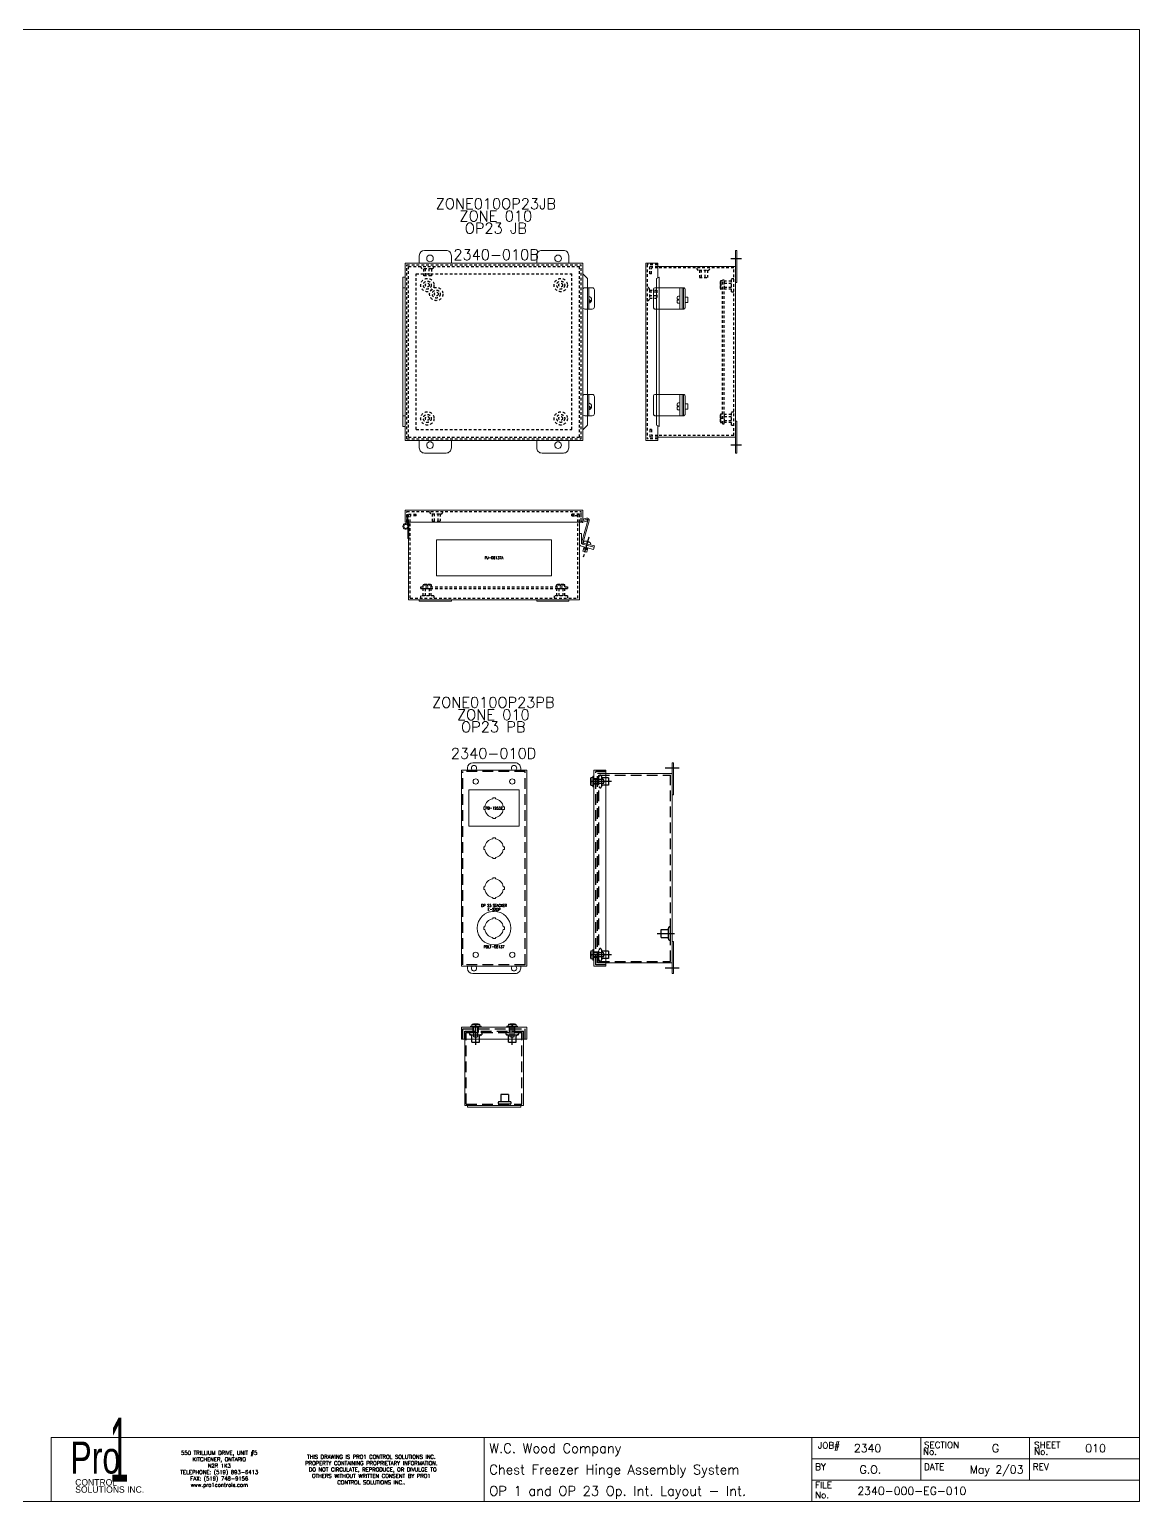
# Model space of a CAD drawing. Header units: inches. Extents: x 0 to 102, y 0 to 69.
# Drawn here: x 50 to 102, y 0 to 69 of the extents above; entities that cross this region are included whole.
import ezdxf
from ezdxf.enums import TextEntityAlignment as Align

# ---------------------------------------------------------------- set-up
doc = ezdxf.new("R2010")
doc.units = ezdxf.units.IN
doc.header["$MEASUREMENT"] = 0
for name, pattern in [('CADRA_CENTERLINE', [1, 0.75, -0.0625, 0.125, -0.0625]), ('CADRA_DASHED', [0.1875, 0.125, -0.0625]), ('CADRA_SOLID', [0]), ('CENTERLINE', [1.25, 1, -0.0625, 0.125, -0.0625]), ('DASHED', [0.75, 0.5, -0.25])]:
    doc.linetypes.add(name, pattern=pattern)
doc.layers.get('0').update_dxf_attribs({"lineweight": 5})
for name, color, linetype in [('1', 1, 'Continuous'), ('2', 2, 'CADRA_SOLID'), ('30', 4, 'CADRA_SOLID')]:
    doc.layers.add(name, color=color, linetype=linetype)
for name, color, linetype, lineweight in [('BOARDER', 5, 'Continuous', 5), ('DESC', 1, 'Continuous', 5), ('LOC', 252, 'Continuous', 5), ('MISC', 2, 'Continuous', 5), ('PDESC', 1, 'Continuous', 5), ('PSYMS', 7, 'Continuous', 5), ('PTAG', 51, 'Continuous', 5), ('SYMS', 7, 'Continuous', 5), ('TAGS', 2, 'Continuous', 5), ('Title_Block_Info', 2, 'Continuous', 5)]:
    doc.layers.add(name, color=color, linetype=linetype, lineweight=lineweight)
doc.styles.add('SIVAN', font='sivan.TTF', dxfattribs={"height": 1})
doc.styles.add('STACCO', font='STAC222N.TTF', dxfattribs={"height": 1})
doc.styles.get("Standard").update_dxf_attribs({"font": 'romans.shx'})
doc.styles.add('WD', font='romans.shx')

# ---------------------------------------------------------------- blocks, each defined once
blk = doc.blocks.new('TB_L')
at = {"color": 5, "linetype": 'Continuous'}
for p, q in [((34, 23), (0, 23)), ((34, 0), (34, 23)), ((17, 1), (17, 0)), ((32.283, 1), (32.283, 0.667)), ((0, 0), (34, 0))]:
    blk.add_line(p, q, dxfattribs=at)
at = {"color": 5}
blk.add_line((23.764, 0), (23.764, 1), dxfattribs=at)
at = {"layer": 'BOARDER', "linetype": 'Continuous'}
for p, q in [((17, 1), (34, 1)), ((28.882, 1), (28.882, 0.667)), ((28.882, 1), (28.882, 0)), ((28.882, 1), (28.882, 0)), ((28.882, 1), (28.882, 0)), ((30.583, 1), (30.583, 0.667)), ((28.882, 0.667), (34, 0.667)), ((30.583, 0.667), (30.583, 0.333)), ((32.283, 0.667), (32.283, 0.333)), ((28.882, 0.333), (34, 0.333))]:
    blk.add_line(p, q, dxfattribs=at)
at = {"color": 5, "char_height": 0.06, "attachment_point": 5, "style": 'WD'}
for s, insert, width in [('550 TRILLIUM DRIVE, UNIT #5\\PKITCHENER, ONTARIO\\PN2R 1K3\\PTELEPHONE: (519) 893-6413\\PFAX: (519) 748-9156\\Pwww.pro1controls.com', (19.625, 0.5), 1.804), ('THIS DRAWING IS PRO1 CONTROL SOLUTIONS INC. PROPERTY CONTAINING PROPRIETARY INFORMATION.  DO NOT CIRCULATE, REPRODUCE, OR DIVULGE TO OTHERS WITHOUT WRITTEN CONSENT BY PRO1 CONTROL SOLUTIONS INC..', (22, 0.5), 2.264)]:
    blk.add_mtext(s, dxfattribs=dict(at, insert=insert, width=width))
at = {"color": 2, "linetype": 'Continuous', "style": 'WD', "flags": 1}
for tag, p in [('REV1_NO', (18.734, 3.29)), ('REV1_BY', (24.303, 3.29)), ('REV1_DATE', (26.562, 3.29)), ('REV2_NO', (18.734, 3.04)), ('REV2_BY', (24.303, 3.04)), ('REV2_DATE', (26.562, 3.04)), ('REV3_NO', (18.734, 2.79)), ('REV3_BY', (24.303, 2.79)), ('REV3_DATE', (26.562, 2.79)), ('REV4_NO', (18.734, 2.54)), ('REV4_BY', (24.303, 2.54)), ('REV4_DATE', (26.562, 2.54)), ('REV5_NO', (18.734, 2.29)), ('REV5_BY', (24.303, 2.29)), ('REV5_DATE', (26.562, 2.29)), ('REV6_NO', (18.734, 2.04)), ('REV6_BY', (24.303, 2.04)), ('REV6_DATE', (26.562, 2.04)), ('REV7_NO', (18.734, 1.79)), ('REV7_BY', (24.303, 1.79)), ('REV7_DATE', (26.562, 1.79)), ('REV8_NO', (18.734, 1.54)), ('REV8_BY', (24.303, 1.54)), ('REV8_DATE', (26.562, 1.54)), ('REV9_NO', (18.734, 1.29)), ('REV9_BY', (24.303, 1.29)), ('REV9_DATE', (26.562, 1.29))]:
    blk.add_attdef(tag, text='', height=0.15, dxfattribs=at).set_placement(p, align=Align.MIDDLE_CENTER)
for tag, p in [('REV1_CHANGE', (19.292, 3.29)), ('REV2_CHANGE', (19.292, 3.04)), ('REV3_CHANGE', (19.292, 2.79)), ('REV4_CHANGE', (19.292, 2.54)), ('REV5_CHANGE', (19.292, 2.29)), ('REV6_CHANGE', (19.292, 2.04)), ('REV7_CHANGE', (19.292, 1.79)), ('REV8_CHANGE', (19.292, 1.54)), ('REV9_CHANGE', (19.292, 1.29))]:
    blk.add_attdef(tag, text='', height=0.15, dxfattribs=at).set_placement(p, align=Align.MIDDLE_LEFT)
at = {"layer": 'BOARDER', "lineweight": 0}
for s, height, style, width, p in [('1', 1, 'SIVAN', 0.4, (18.063, 0.812)), ('Pro', 0.5, 'STACCO', 0.75, (17.688, 0.688))]:
    blk.add_text(s, height=height, dxfattribs=dict(at, style=style, width=width)).set_placement(p, align=Align.MIDDLE_CENTER)
at = {"layer": 'BOARDER', "linetype": 'Continuous', "style": 'WD'}
for s, p in [('JOB#', (28.976, 0.827)), ('SECTION', (30.633, 0.835)), ('SHEET', (32.354, 0.834)), ('No.', (30.617, 0.729)), ('No.', (32.354, 0.729)), ('BY', (28.933, 0.493)), ('DATE', (30.634, 0.493)), ('REV', (32.334, 0.493)), ('FILE', (28.932, 0.21)), ('No.', (28.932, 0.052))]:
    blk.add_text(s, height=0.1, dxfattribs=at).set_placement(p)
at = {"layer": 'BOARDER', "lineweight": 0, "style": 'STACCO'}
for s, p in [('SOLUTIONS INC.', (17.375, 0.188)), ('CONTROL', (17.375, 0.3))]:
    blk.add_text(s, height=0.1, dxfattribs=at).set_placement(p, align=Align.MIDDLE_LEFT)
at = {"layer": 'Title_Block_Info', "ltscale": 0.1}
for tag, p in [('CUSTOMER', (23.842, 0.833)), ('JOB DESCRIPTION LINE', (23.842, 0.5)), ('DRAWING DESCRIPTION', (23.842, 0.167))]:
    blk.add_attdef(tag, text='', height=0.15, dxfattribs=at).set_placement(p, align=Align.MIDDLE_LEFT)
at = {"layer": 'Title_Block_Info', "ltscale": 0.1, "style": 'WD'}
for tag, p in [('JOB #', (29.752, 0.833)), ('SEC. NO.', (31.75, 0.833)), ('SHT. NO.', (33.313, 0.833)), ('NAME', (29.795, 0.5)), ('REV', (33.194, 0.5))]:
    blk.add_attdef(tag, text='', height=0.125, dxfattribs=at).set_placement(p, align=Align.MIDDLE_CENTER)
blk.add_attdef('DATE', text='', height=0.125, dxfattribs=at).set_placement((32.188, 0.5), align=Align.MIDDLE_RIGHT)
blk.add_attdef('FILE NUMBER', text='', height=0.125, dxfattribs=at).set_placement((29.591, 0.167), align=Align.MIDDLE_LEFT)
blk = doc.blocks.new('HMISC_CAT1_1414PHH4')
for p, q in [((-4.156, 8.312), (4.156, 8.312)), ((-4.156, 0), (-4.156, 8.312)), ((-3.5, 8.656), (-3.5, 8.312)), ((-3.25, 8.906), (-2.25, 8.906)), ((-2, 8.312), (-2, 8.656)), ((2, 8.312), (2, 8.656)), ((3.25, 8.906), (2.25, 8.906)), ((3.5, 8.656), (3.5, 8.312)), ((4.156, 0), (4.156, 8.312)), ((7.669, 8.312), (7.107, 8.312)), ((7.669, 8.312), (7.107, 8.312)), ((7.107, 0), (7.107, 8.312)), ((7.669, 7.621), (7.669, 8.312)), ((11.309, 7.406), (11.309, 8.906)), ((11.309, 8.906), (11.383, 8.906)), ((11.383, 8.906), (11.383, 7.406)), ((-4.267, 7.656), (-4.156, 7.656)), ((-4.267, 0.656), (-4.267, 7.656)), ((4.374, 7.593), (4.156, 7.811)), ((4.374, 0.719), (4.374, 7.593)), ((7.732, 7.656), (7.62, 7.593)), ((7.62, 0.719), (7.62, 7.593)), ((11.309, 8.156), (7.669, 8.156)), ((7.732, 7.656), (7.732, 0.656)), ((11.309, 0.156), (11.309, 8.156)), ((-4.267, 7.156), (-4.156, 7.156)), ((4.156, 6.256), (4.156, 7.056)), ((4.256, 7.156), (4.608, 7.156)), ((4.443, 6.156), (4.443, 7.156)), ((4.707, 6.256), (4.708, 7.056)), ((7.479, 7.094), (7.479, 6.217)), ((8.889, 7.156), (7.54, 7.156)), ((8.701, 6.156), (8.701, 7.156)), ((8.817, 6.156), (8.817, 7.156)), ((8.877, 6.156), (8.877, 7.156)), ((8.951, 6.217), (8.951, 7.094)), ((11.309, 7.406), (11.383, 7.406)), ((4.561, 6.53), (4.444, 6.6)), ((4.536, 6.487), (4.444, 6.542)), ((8.578, 6.618), (8.578, 6.698)), ((8.643, 6.618), (8.578, 6.618)), ((8.643, 6.568), (8.578, 6.568)), ((8.578, 6.487), (8.578, 6.568)), ((8.701, 6.76), (8.639, 6.76)), ((8.701, 6.426), (8.639, 6.426)), ((8.643, 6.568), (8.643, 6.618)), ((9.076, 6.718), (8.951, 6.718)), ((9.076, 6.468), (8.951, 6.468)), ((9.076, 6.468), (9.076, 6.718)), ((4.374, 6.156), (4.256, 6.156)), ((4.607, 6.156), (4.374, 6.156)), ((8.889, 6.156), (7.54, 6.156)), ((4.256, 2.156), (4.608, 2.156)), ((4.443, 1.156), (4.443, 2.156)), ((7.479, 2.094), (7.479, 1.217)), ((8.889, 2.156), (7.54, 2.156)), ((8.701, 1.156), (8.701, 2.156)), ((8.817, 1.156), (8.817, 2.156)), ((8.877, 1.156), (8.877, 2.156)), ((8.951, 1.217), (8.951, 2.094)), ((4.156, 1.256), (4.156, 2.056)), ((4.561, 1.53), (4.444, 1.6)), ((4.536, 1.487), (4.444, 1.542)), ((4.707, 1.256), (4.708, 2.056)), ((8.578, 1.618), (8.578, 1.698)), ((8.643, 1.618), (8.578, 1.618)), ((8.643, 1.568), (8.578, 1.568)), ((8.578, 1.487), (8.578, 1.568)), ((8.701, 1.76), (8.639, 1.76)), ((8.701, 1.426), (8.639, 1.426)), ((8.643, 1.568), (8.643, 1.618)), ((9.076, 1.718), (8.951, 1.718)), ((9.076, 1.468), (8.951, 1.468)), ((9.076, 1.468), (9.076, 1.718)), ((-4.267, 1.156), (-4.156, 1.156)), ((4.156, 0.501), (4.374, 0.719)), ((4.374, 1.156), (4.256, 1.156)), ((4.607, 1.156), (4.374, 1.156)), ((8.889, 1.156), (7.54, 1.156)), ((7.732, 0.656), (7.62, 0.719)), ((7.669, 0), (7.669, 0.692)), ((11.309, 0.906), (11.309, -0.594)), ((11.309, 0.906), (11.383, 0.906)), ((11.383, -0.594), (11.383, 0.906)), ((-4.267, 0.656), (-4.156, 0.656)), ((-4.156, 0), (4.156, 0)), ((2, 0), (2, -0.344)), ((3.5, -0.344), (3.5, 0)), ((7.669, 0), (7.107, 0)), ((7.669, 0.156), (11.309, 0.156)), ((-3.5, -0.344), (-3.5, 0)), ((-3.25, -0.594), (-2.25, -0.594)), ((-2, 0), (-2, -0.344)), ((3.25, -0.594), (2.25, -0.594)), ((11.309, -0.594), (11.383, -0.594)), ((-4.156, -3.825), (-4.156, -3.263)), ((-4.156, -3.263), (4.156, -3.263)), ((4.156, -3.825), (4.156, -3.263)), ((4.156, -3.711), (4.156, -3.263)), ((-4.156, -3.825), (4.156, -3.825)), ((-4.082, -3.845), (-4.082, -3.465)), ((-4.082, -3.465), (-4.042, -3.465)), ((-4.082, -3.845), (-4.037, -3.885)), ((-4.042, -3.825), (-4.042, -3.465)), ((-4.042, -3.825), (-3.997, -3.865)), ((-4.037, -3.929), (-4.037, -3.885)), ((-4.037, -4.59), (-4.037, -4.126)), ((-4, -7.465), (-4, -3.825)), ((-3.997, -4.051), (-3.997, -3.865)), ((-3.997, -4.59), (-3.997, -4.051)), ((4, -3.825), (4.145, -3.825)), ((4, -7.465), (4, -3.825)), ((4.114, -4.747), (4.401, -3.75)), ((4.156, -3.824), (4.358, -3.785)), ((4.172, -4.763), (4.459, -3.765)), ((4.193, -3.741), (4.344, -3.712)), ((4.336, -3.643), (4.201, -3.679)), ((4.217, -3.737), (4.352, -3.701)), ((4.344, -3.712), (4.358, -3.785)), ((-4.037, -4.59), (-3.997, -4.59)), ((4, -4.366), (4.093, -4.366)), ((4, -4.366), (4, -4.833)), ((4.093, -4.366), (4.093, -4.795)), ((4.206, -4.749), (4.19, -4.809)), ((4.2, -4.812), (4.707, -4.948)), ((4.359, -4.727), (4.342, -4.79)), ((4.39, -4.803), (4.342, -4.79)), ((4.407, -4.74), (4.39, -4.803)), ((4.093, -4.954), (4.665, -5.107)), ((4.141, -4.858), (4.692, -5.005)), ((4.217, -4.987), (4.162, -5.19)), ((4.162, -5.19), (4.346, -5.239)), ((4.4, -5.036), (4.346, -5.239)), ((4.528, -4.836), (4.512, -4.895)), ((4.692, -5.005), (4.665, -5.107)), ((4.707, -4.948), (4.692, -5.005)), ((-4, -7.465), (4, -7.465)), ((-3.5, -7.539), (-3.5, -7.465)), ((-2, -7.539), (-3.5, -7.539)), ((-2, -7.539), (-2, -7.465)), ((2, -7.539), (2, -7.465)), ((2, -7.539), (3.5, -7.539)), ((3.5, -7.539), (3.5, -7.465))]:
    blk.add_line(p, q)
for points in [[(4.359, -4.727), (4.34, -4.724), (4.321, -4.721), (4.303, -4.72), (4.286, -4.719), (4.27, -4.72), (4.255, -4.721), (4.242, -4.724), (4.231, -4.727), (4.221, -4.732), (4.214, -4.737), (4.209, -4.743), (4.206, -4.749)], [(4.528, -4.836), (4.529, -4.829), (4.528, -4.821), (4.524, -4.813), (4.518, -4.804), (4.51, -4.795), (4.5, -4.787), (4.488, -4.778), (4.474, -4.77), (4.459, -4.762), (4.443, -4.754), (4.425, -4.747), (4.407, -4.74)]]:
    blk.add_lwpolyline(points)
blk.add_circle((-4.131, -4.028), 0.094)
for centre, radius, start, end in [((-3.25, 8.656), 0.25, 90, 180), ((-3, 8.531), 0.156, 127.35651, 52.64347), ((-3, 8.531), 0.156, 52.64348, 127.35651), ((-2.25, 8.656), 0.25, 359.99998, 89.99999), ((2.25, 8.656), 0.25, 90, 180.00002), ((3, 8.531), 0.156, 127.35653, 52.6435), ((3, 8.531), 0.156, 52.64349, 127.35653), ((3.25, 8.656), 0.25, 359.99998, 90.00002), ((4.256, 7.056), 0.1, 90, 180), ((4.608, 7.056), 0.1, 359.97318, 89.99999), ((7.54, 7.094), 0.0615, 90, 179.99999), ((8.889, 7.094), 0.0615, 359.99998, 89.99999), ((4.256, 6.256), 0.1, 180, 270), ((4.406, 6.593), 0.167, 283.31892, 77.11036), ((4.607, 6.256), 0.1, 270, 359.97318), ((7.54, 6.217), 0.0615, 179.99999, 270), ((8.639, 6.698), 0.0615, 90, 179.99999), ((8.639, 6.487), 0.0615, 179.99999, 270), ((8.889, 6.217), 0.0615, 270, 0.00001), ((4.256, 2.056), 0.1, 90, 180), ((4.608, 2.056), 0.1, 359.97318, 89.99999), ((7.54, 2.094), 0.0615, 90, 179.99999), ((8.889, 2.094), 0.0615, 359.99998, 89.99999), ((4.406, 1.593), 0.167, 283.31892, 77.11036), ((8.639, 1.698), 0.0615, 90, 179.99999), ((8.639, 1.487), 0.0615, 179.99999, 270), ((4.256, 1.256), 0.1, 180, 270), ((4.607, 1.256), 0.1, 270, 359.97318), ((7.54, 1.217), 0.0615, 179.99999, 270), ((8.889, 1.217), 0.0615, 270, 0.00001), ((-3.25, -0.344), 0.25, 179.99999, 270), ((-3, -0.219), 0.156, 307.35652, 232.64349), ((-3, -0.219), 0.156, 232.64348, 307.35652), ((-2.25, -0.344), 0.25, 270, 0.00001), ((2.25, -0.344), 0.25, 179.99999, 270), ((3, -0.219), 0.156, 307.35652, 232.64349), ((3, -0.219), 0.156, 232.64348, 307.35652), ((3.25, -0.344), 0.25, 270, 0.00001), ((-4.131, -4.028), 0.136, 9.83823, 313.72329), ((4.187, -3.711), 0.0312, 179.99973, 280.99975), ((4.209, -3.708), 0.03, 105.00092, 270), ((4.362, -3.74), 0.1, 345.00042, 105.0001), ((4.362, -3.74), 0.04, 345.00042, 105.0001), ((4.158, -4.795), 0.065, 180, 255), ((4.211, -4.773), 0.1, 165.00042, 255), ((4.211, -4.773), 0.04, 165.00042, 255), ((4.125, -4.833), 0.125, 180, 255)]:
    blk.add_arc(centre, radius, start, end)
at = {"layer": '1', "linetype": 'CADRA_DASHED'}
for p, q in [((-4.081, 8.237), (4.081, 8.237)), ((-4.081, 0.075), (-4.081, 8.237)), ((-4, 8.156), (4, 8.156)), ((-4, 0.156), (-4, 8.156)), ((-3.65, 7.806), (3.65, 7.806)), ((-3.65, 0.506), (-3.65, 7.806)), ((-2.921, 8.047), (-3.328, 8.047)), ((-3.312, 8.047), (-3.312, 7.713)), ((-2.937, 7.713), (-3.312, 7.713)), ((-3.207, 7.713), (-3.207, 8.156)), ((-3.042, 7.713), (-3.042, 8.156)), ((-2.937, 8.047), (-2.937, 7.713)), ((3.65, 0.506), (3.65, 7.806)), ((4, 0.156), (4, 8.156)), ((4.081, 0.075), (4.081, 8.237)), ((7.669, 8.238), (7.181, 8.238)), ((7.669, 8.238), (7.181, 8.238)), ((7.181, 8.238), (7.181, 0.074)), ((7.232, 8.238), (7.237, 8.238)), ((7.232, 8.238), (7.237, 8.238)), ((7.309, 7.806), (7.309, 8.156)), ((7.669, 8.156), (7.309, 8.156)), ((7.309, 7.806), (7.309, 8.156)), ((7.669, 8.156), (7.309, 8.156)), ((7.383, 7.806), (7.309, 7.806)), ((7.383, 7.806), (7.309, 7.806)), ((7.383, 7.806), (7.383, 8.082)), ((7.669, 8.082), (7.383, 8.082)), ((7.383, 7.806), (7.383, 8.082)), ((7.669, 8.082), (7.383, 8.082)), ((11.235, 8.082), (7.669, 8.082)), ((9.606, 7.973), (10.013, 7.973)), ((9.622, 7.973), (9.622, 7.639)), ((9.622, 7.639), (9.997, 7.639)), ((9.727, 7.639), (9.727, 8.082)), ((9.892, 7.639), (9.892, 8.082)), ((9.997, 7.973), (9.997, 7.639)), ((11.126, 6.97), (11.126, 7.595)), ((11.126, 6.969), (11.126, 7.594)), ((11.126, 7.594), (11.235, 7.594)), ((11.235, 0.23), (11.235, 8.082)), ((7.625, 6.944), (7.182, 6.944)), ((7.291, 7.065), (7.291, 6.658)), ((7.291, 7.049), (7.625, 7.049)), ((7.625, 7.049), (7.625, 6.674)), ((11.126, 7.47), (10.78, 7.47)), ((10.78, 7.47), (10.78, 7.095)), ((10.78, 7.377), (11.126, 7.377)), ((10.78, 7.188), (11.126, 7.188)), ((11.126, 7.095), (10.78, 7.095)), ((11.126, 6.969), (11.235, 6.969)), ((7.625, 6.779), (7.182, 6.779)), ((7.291, 6.674), (7.625, 6.674)), ((11.126, 1.22), (10.78, 1.22)), ((10.78, 1.22), (10.78, 0.845)), ((10.78, 1.127), (11.126, 1.127)), ((10.78, 0.938), (11.126, 0.938)), ((11.126, 0.845), (10.78, 0.845)), ((11.126, 0.72), (11.126, 1.345)), ((11.126, 0.719), (11.126, 1.344)), ((11.126, 1.344), (11.235, 1.344)), ((11.126, 0.719), (11.235, 0.719)), ((-4.081, 0.075), (4.081, 0.075)), ((-4, 0.156), (4, 0.156)), ((-3.65, 0.506), (3.65, 0.506)), ((7.669, 0.074), (7.181, 0.074)), ((7.232, 0.074), (7.237, 0.074)), ((7.309, 0.506), (7.309, 0.156)), ((7.383, 0.506), (7.309, 0.506)), ((7.669, 0.156), (7.309, 0.156)), ((7.383, 0.506), (7.383, 0.23)), ((7.669, 0.23), (7.383, 0.23)), ((11.235, 0.23), (7.669, 0.23)), ((-4.082, -3.825), (-4.082, -3.337)), ((-4.082, -3.337), (4.082, -3.337)), ((-4.082, -3.388), (-4.082, -3.393)), ((-2.91, -3.447), (-2.503, -3.447)), ((-2.894, -3.447), (-2.894, -3.781)), ((-2.789, -3.781), (-2.789, -3.338)), ((-2.624, -3.781), (-2.624, -3.338)), ((-2.519, -3.447), (-2.519, -3.781)), ((4.082, -3.825), (4.082, -3.337)), ((4.082, -3.763), (4.082, -3.337)), ((4.082, -3.388), (4.082, -3.393)), ((-3.65, -3.465), (-4, -3.465)), ((-4, -3.825), (-4, -3.465)), ((-3.65, -3.539), (-3.926, -3.539)), ((-3.926, -3.825), (-3.926, -3.539)), ((-3.926, -7.391), (-3.926, -3.825)), ((-3.65, -3.539), (-3.65, -3.465)), ((-2.894, -3.781), (-2.519, -3.781)), ((3.65, -3.539), (3.65, -3.464)), ((4, -3.464), (3.65, -3.464)), ((3.65, -3.465), (4, -3.465)), ((3.65, -3.539), (3.65, -3.465)), ((3.65, -3.539), (3.926, -3.539)), ((3.926, -3.539), (3.65, -3.539)), ((3.926, -3.825), (3.926, -3.539)), ((3.926, -3.825), (3.926, -3.539)), ((3.926, -7.391), (3.926, -3.825)), ((4, -3.825), (4, -3.464)), ((4, -3.825), (4, -3.465)), ((4.247, -4.995), (4.192, -5.198)), ((4.37, -5.028), (4.316, -5.231)), ((-3.926, -7.391), (3.926, -7.391)), ((-2.814, -7.282), (-3.439, -7.282)), ((-2.813, -7.282), (-3.438, -7.282)), ((-3.438, -7.282), (-3.438, -7.391)), ((-3.314, -7.282), (-3.314, -6.936)), ((-3.314, -6.936), (-2.939, -6.936)), ((-3.221, -6.936), (-3.221, -7.282)), ((-3.032, -6.936), (-3.032, -7.282)), ((-2.939, -7.282), (-2.939, -6.936)), ((-2.813, -7.282), (-2.813, -7.391)), ((3.437, -7.282), (2.812, -7.282)), ((3.438, -7.282), (2.813, -7.282)), ((2.813, -7.282), (2.813, -7.391)), ((2.937, -7.282), (2.937, -6.936)), ((2.937, -6.936), (3.312, -6.936)), ((3.03, -6.936), (3.03, -7.282)), ((3.219, -6.936), (3.219, -7.282)), ((3.312, -7.282), (3.312, -6.936)), ((3.438, -7.282), (3.438, -7.391))]:
    blk.add_line(p, q, dxfattribs=at)
for centre, radius in [((-3.126, 7.281), 0.312), ((3.126, 7.281), 0.312), ((-3.126, 7.281), 0.188), ((-3.126, 7.281), 0.09), ((-2.706, 6.862), 0.312), ((-2.706, 6.862), 0.188), ((-2.706, 6.862), 0.09), ((3.126, 7.281), 0.188), ((3.126, 7.281), 0.09), ((-3.126, 1.031), 0.312), ((-3.126, 1.031), 0.188), ((-3.126, 1.031), 0.09), ((3.126, 1.032), 0.312), ((3.126, 1.032), 0.188), ((3.126, 1.032), 0.09)]:
    blk.add_circle(centre, radius, dxfattribs=at)
for centre, radius, start, end in [((-3.328, 8.156), 0.109, 179.99998, 270), ((-2.921, 8.156), 0.109, 270, 359.99998), ((9.606, 8.082), 0.109, 180, 270), ((10.013, 8.082), 0.109, 270, 0.00001), ((7.182, 7.065), 0.109, 0, 90), ((7.182, 6.658), 0.109, 270, 0.00001), ((-2.91, -3.338), 0.109, 180, 270), ((-2.503, -3.338), 0.109, 270, 0.00001), ((4.145, -3.763), 0.0625, 179.99973, 280.99969)]:
    blk.add_arc(centre, radius, start, end, dxfattribs=at)
at = {"layer": '2', "linetype": 'CADRA_CENTERLINE'}
for p, q in [((11.096, 8.522), (11.596, 8.522)), ((11.096, -0.211), (11.596, -0.211)), ((4.438, -4.529), (4.179, -5.494))]:
    blk.add_line(p, q, dxfattribs=at)
at = {"layer": '30', "linetype": 'CADRA_DASHED'}
for p, q in [((10.65, 7.307), (10.591, 7.307)), ((10.65, 7.257), (10.591, 7.257)), ((10.628, 7.307), (10.628, 7.482)), ((10.706, 7.482), (10.628, 7.482)), ((10.628, 7.083), (10.628, 7.257)), ((10.706, 7.083), (10.628, 7.083)), ((10.65, 7.257), (10.65, 7.307)), ((10.706, 7.531), (10.78, 7.531)), ((10.706, 0.781), (10.706, 7.531)), ((10.78, 0.781), (10.78, 7.531)), ((10.65, 1.057), (10.591, 1.057)), ((10.65, 1.007), (10.591, 1.007)), ((10.628, 1.057), (10.628, 1.232)), ((10.706, 1.232), (10.628, 1.232)), ((10.628, 0.833), (10.628, 1.007)), ((10.706, 0.833), (10.628, 0.833)), ((10.65, 1.007), (10.65, 1.057)), ((10.706, 0.781), (10.78, 0.781)), ((-3.437, -6.862), (3.438, -6.862)), ((-3.437, -6.936), (-3.437, -6.862)), ((-3.151, -6.784), (-3.326, -6.784)), ((-3.326, -6.862), (-3.326, -6.784)), ((-3.151, -6.806), (-3.151, -6.747)), ((-3.101, -6.806), (-3.151, -6.806)), ((-3.101, -6.806), (-3.101, -6.747)), ((-2.927, -6.784), (-3.101, -6.784)), ((-2.927, -6.862), (-2.927, -6.784)), ((3.1, -6.784), (2.925, -6.784)), ((2.925, -6.862), (2.925, -6.784)), ((3.1, -6.806), (3.1, -6.747)), ((3.15, -6.806), (3.1, -6.806)), ((3.15, -6.806), (3.15, -6.747)), ((3.324, -6.784), (3.15, -6.784)), ((3.324, -6.862), (3.324, -6.784)), ((3.438, -6.862), (3.438, -6.936)), ((-3.437, -6.936), (3.438, -6.936))]:
    blk.add_line(p, q, dxfattribs=at)
for points in [[(10.628, 7.482), (10.625, 7.481), (10.623, 7.48), (10.62, 7.478), (10.617, 7.474), (10.615, 7.47), (10.612, 7.465), (10.61, 7.459), (10.608, 7.452), (10.606, 7.444), (10.604, 7.436), (10.602, 7.427), (10.6, 7.417), (10.598, 7.407), (10.597, 7.396), (10.595, 7.384), (10.594, 7.372), (10.593, 7.36), (10.592, 7.347), (10.591, 7.334), (10.591, 7.321), (10.591, 7.307)], [(10.591, 7.257), (10.591, 7.244), (10.591, 7.231), (10.592, 7.218), (10.593, 7.205), (10.594, 7.193), (10.595, 7.181), (10.597, 7.169), (10.598, 7.158), (10.6, 7.148), (10.602, 7.138), (10.604, 7.129), (10.606, 7.12), (10.608, 7.113), (10.61, 7.106), (10.612, 7.1), (10.615, 7.095), (10.617, 7.09), (10.62, 7.087), (10.623, 7.085), (10.625, 7.083), (10.628, 7.083)], [(10.628, 1.232), (10.625, 1.231), (10.623, 1.23), (10.62, 1.228), (10.617, 1.224), (10.615, 1.22), (10.612, 1.215), (10.61, 1.209), (10.608, 1.202), (10.606, 1.194), (10.604, 1.186), (10.602, 1.177), (10.6, 1.167), (10.598, 1.157), (10.597, 1.146), (10.595, 1.134), (10.594, 1.122), (10.593, 1.11), (10.592, 1.097), (10.591, 1.084), (10.591, 1.071), (10.591, 1.057)], [(10.591, 1.007), (10.591, 0.994), (10.591, 0.981), (10.592, 0.968), (10.593, 0.955), (10.594, 0.943), (10.595, 0.931), (10.597, 0.919), (10.598, 0.908), (10.6, 0.898), (10.602, 0.888), (10.604, 0.879), (10.606, 0.87), (10.608, 0.863), (10.61, 0.856), (10.612, 0.85), (10.615, 0.845), (10.617, 0.84), (10.62, 0.837), (10.623, 0.835), (10.625, 0.833), (10.628, 0.833)], [(-3.151, -6.747), (-3.165, -6.747), (-3.178, -6.747), (-3.191, -6.748), (-3.204, -6.749), (-3.216, -6.75), (-3.228, -6.751), (-3.24, -6.753), (-3.251, -6.754), (-3.261, -6.756), (-3.271, -6.758), (-3.28, -6.76), (-3.289, -6.762), (-3.296, -6.764), (-3.303, -6.766), (-3.309, -6.769), (-3.314, -6.771), (-3.318, -6.774), (-3.322, -6.776), (-3.324, -6.779), (-3.326, -6.781), (-3.326, -6.784)], [(-2.927, -6.784), (-2.927, -6.781), (-2.929, -6.779), (-2.931, -6.776), (-2.935, -6.774), (-2.939, -6.771), (-2.944, -6.769), (-2.95, -6.766), (-2.957, -6.764), (-2.964, -6.762), (-2.973, -6.76), (-2.982, -6.758), (-2.992, -6.756), (-3.002, -6.754), (-3.013, -6.753), (-3.025, -6.751), (-3.037, -6.75), (-3.049, -6.749), (-3.062, -6.748), (-3.075, -6.747), (-3.088, -6.747), (-3.101, -6.747)], [(3.1, -6.747), (3.086, -6.747), (3.073, -6.747), (3.06, -6.748), (3.047, -6.749), (3.035, -6.75), (3.023, -6.751), (3.011, -6.753), (3, -6.754), (2.99, -6.756), (2.98, -6.758), (2.971, -6.76), (2.962, -6.762), (2.955, -6.764), (2.948, -6.766), (2.942, -6.769), (2.937, -6.771), (2.933, -6.774), (2.929, -6.776), (2.927, -6.779), (2.925, -6.781), (2.925, -6.784)], [(3.324, -6.784), (3.324, -6.781), (3.322, -6.779), (3.32, -6.776), (3.316, -6.774), (3.312, -6.771), (3.307, -6.769), (3.301, -6.766), (3.294, -6.764), (3.287, -6.762), (3.278, -6.76), (3.269, -6.758), (3.259, -6.756), (3.249, -6.754), (3.238, -6.753), (3.226, -6.751), (3.214, -6.75), (3.202, -6.749), (3.189, -6.748), (3.176, -6.747), (3.163, -6.747), (3.15, -6.747)]]:
    blk.add_lwpolyline(points, dxfattribs=at)
at = {"style": 'WD'}
for tag, p in [('INST', (0.087, 11.471)), ('LOC', (0.087, 10.843)), ('DESC1', (0.087, 10.263)), ('DESC2', (0.087, 9.694)), ('DESC3', (0.087, 9.119)), ('TAG1', (0.099, 8.455))]:
    blk.add_attdef(tag, text='', height=0.5, dxfattribs=at).set_placement(p, align=Align.CENTER)
at = {"style": 'WD', "flags": 1}
for tag, p in [('FAMILY', (0.199, 7.305)), ('MFG', (0.237, 7.042)), ('ASSYCODE', (-0.026, 6.83)), ('CAT', (0.112, 6.842))]:
    blk.add_attdef(tag, p, '', height=0.01, dxfattribs=at)
blk = doc.blocks.new('HMISC_CAT1_MPB4')
for p, q in [((-1, 9.875), (1, 9.875)), ((8.346, 9.875), (8.41, 9.875)), ((8.346, 8.375), (8.346, 9.875)), ((8.41, 9.875), (8.41, 8.375)), ((1.531, 9.531), (-1.529, 9.531)), ((-1.529, 0.344), (-1.529, 9.531)), ((-1.25, 9.531), (-1.25, 9.647)), ((1.251, 9.625), (1.251, 9.531)), ((1.531, 0.344), (1.531, 9.531)), ((4.575, 9.025), (4.515, 9.025)), ((4.575, 8.975), (4.515, 8.975)), ((4.627, 9.189), (4.549, 9.182)), ((4.549, 9.182), (4.549, 9.025)), ((4.549, 8.975), (4.549, 8.818)), ((4.575, 9.025), (4.575, 8.975)), ((4.627, 9.25), (4.627, 8.75)), ((4.676, 9.25), (4.627, 9.25)), ((4.676, 0.344), (4.676, 9.531)), ((5.238, 9.531), (4.676, 9.531)), ((5.238, 0.344), (5.238, 9.531)), ((5.238, 9.375), (8.346, 9.375)), ((8.346, 9.375), (8.346, 0.5)), ((4.627, 8.811), (4.549, 8.818)), ((4.676, 8.75), (4.627, 8.75)), ((8.346, 8.375), (8.41, 8.375)), ((-0.483, 7.814), (-0.433, 7.814)), ((-0.483, 7.689), (-0.483, 7.814)), ((-0.483, 7.689), (-0.433, 7.689)), ((-0.062, 8.184), (-0.062, 8.236)), ((-0.062, 8.236), (0.063, 8.236)), ((0.063, 8.185), (0.063, 8.236)), ((0.434, 7.814), (0.484, 7.814)), ((0.434, 7.689), (0.484, 7.689)), ((0.484, 7.807), (0.484, 7.689)), ((-0.062, 7.268), (-0.062, 7.318)), ((-0.062, 7.268), (0.063, 7.268)), ((0.063, 7.268), (0.063, 7.318)), ((-0.062, 6.309), (-0.062, 6.361)), ((-0.062, 6.361), (0.063, 6.361)), ((0.063, 6.31), (0.063, 6.361)), ((-0.483, 5.939), (-0.433, 5.939)), ((-0.483, 5.814), (-0.483, 5.939)), ((-0.483, 5.814), (-0.433, 5.814)), ((0.434, 5.939), (0.484, 5.939)), ((0.434, 5.814), (0.484, 5.814)), ((0.484, 5.932), (0.484, 5.814)), ((-0.062, 5.393), (-0.062, 5.443)), ((-0.062, 5.393), (0.063, 5.393)), ((0.063, 5.393), (0.063, 5.443)), ((-0.062, 4.486), (0.063, 4.486)), ((-0.062, 4.434), (-0.062, 4.486)), ((0.063, 4.435), (0.063, 4.486)), ((-0.483, 3.939), (-0.483, 4.064)), ((-0.483, 4.064), (-0.433, 4.064)), ((-0.483, 3.939), (-0.433, 3.939)), ((-0.062, 3.518), (-0.062, 3.568)), ((-0.062, 3.518), (0.063, 3.518)), ((0.063, 3.518), (0.063, 3.568)), ((0.434, 4.064), (0.484, 4.064)), ((0.434, 3.939), (0.484, 3.939)), ((0.484, 4.057), (0.484, 3.939)), ((-0.483, 2.064), (-0.483, 2.189)), ((-0.483, 2.189), (-0.433, 2.189)), ((-0.062, 2.611), (0.063, 2.611)), ((-0.062, 2.559), (-0.062, 2.611)), ((0.063, 2.56), (0.063, 2.611)), ((0.434, 2.189), (0.484, 2.189)), ((0.484, 2.182), (0.484, 2.064)), ((-0.483, 2.064), (-0.433, 2.064)), ((-0.062, 1.643), (-0.062, 1.693)), ((-0.062, 1.643), (0.063, 1.643)), ((0.063, 1.643), (0.063, 1.693)), ((0.434, 2.064), (0.484, 2.064)), ((8.346, 1.5), (8.41, 1.5)), ((8.346, 1.5), (8.346, 0)), ((8.41, 0), (8.41, 1.5)), ((4.575, 0.9), (4.515, 0.9)), ((4.575, 0.85), (4.515, 0.85)), ((4.627, 1.064), (4.549, 1.057)), ((4.549, 1.057), (4.549, 0.9)), ((4.549, 0.85), (4.549, 0.693)), ((4.627, 0.686), (4.549, 0.693)), ((4.575, 0.9), (4.575, 0.85)), ((4.627, 1.125), (4.627, 0.625)), ((4.676, 1.125), (4.627, 1.125)), ((1.531, 0.344), (-1.529, 0.344)), ((-1.25, 0.344), (-1.25, 0.228)), ((-1, 0), (1, 0)), ((1.251, 0.25), (1.251, 0.344)), ((4.676, 0.625), (4.627, 0.625)), ((5.238, 0.344), (4.676, 0.344)), ((5.238, 0.5), (8.346, 0.5)), ((8.346, 0), (8.41, 0)), ((-1.529, -3.084), (-1.529, -2.522)), ((-1.529, -2.522), (1.531, -2.522)), ((-1.105, -2.473), (-0.605, -2.473)), ((-1.105, -2.522), (-1.105, -2.473)), ((-1.044, -2.473), (-1.037, -2.395)), ((-1.037, -2.395), (-0.88, -2.395)), ((-0.88, -2.421), (-0.88, -2.361)), ((-0.88, -2.421), (-0.83, -2.421)), ((-0.83, -2.421), (-0.83, -2.361)), ((-0.83, -2.395), (-0.672, -2.395)), ((-0.666, -2.473), (-0.672, -2.395)), ((-0.605, -2.522), (-0.605, -2.473)), ((0.606, -2.473), (1.106, -2.473)), ((0.606, -2.522), (0.606, -2.473)), ((0.667, -2.473), (0.673, -2.395)), ((0.674, -2.395), (0.831, -2.395)), ((0.831, -2.421), (0.831, -2.361)), ((0.831, -2.421), (0.881, -2.421)), ((0.881, -2.421), (0.881, -2.361)), ((0.881, -2.395), (1.038, -2.395)), ((1.045, -2.473), (1.038, -2.395)), ((1.106, -2.522), (1.106, -2.473)), ((1.531, -3.084), (1.531, -2.522)), ((-1.529, -3.084), (1.531, -3.084)), ((-1.374, -6.191), (-1.374, -3.084)), ((1.375, -6.191), (1.375, -3.084)), ((-1.374, -6.191), (1.375, -6.191)), ((-1.25, -6.191), (-1.25, -6.265)), ((1.251, -6.191), (1.251, -6.265)), ((1.251, -6.265), (-1.25, -6.265))]:
    blk.add_line(p, q)
for points in [[(4.549, 9.182), (4.546, 9.182), (4.544, 9.18), (4.542, 9.178), (4.539, 9.175), (4.537, 9.172), (4.535, 9.167), (4.533, 9.162), (4.531, 9.156), (4.529, 9.149), (4.527, 9.141), (4.525, 9.133), (4.524, 9.124), (4.522, 9.115), (4.521, 9.105), (4.52, 9.095), (4.518, 9.084), (4.517, 9.073), (4.517, 9.061), (4.516, 9.049), (4.515, 9.037), (4.515, 9.025)], [(4.515, 8.975), (4.515, 8.963), (4.516, 8.951), (4.517, 8.939), (4.517, 8.927), (4.518, 8.916), (4.52, 8.905), (4.521, 8.895), (4.522, 8.885), (4.524, 8.876), (4.525, 8.867), (4.527, 8.859), (4.529, 8.851), (4.531, 8.844), (4.533, 8.838), (4.535, 8.833), (4.537, 8.828), (4.539, 8.825), (4.542, 8.822), (4.544, 8.82), (4.546, 8.818), (4.549, 8.818)], [(4.549, 1.057), (4.546, 1.057), (4.544, 1.055), (4.542, 1.053), (4.539, 1.05), (4.537, 1.047), (4.535, 1.042), (4.533, 1.037), (4.531, 1.031), (4.529, 1.024), (4.527, 1.016), (4.525, 1.008), (4.524, 0.999), (4.522, 0.99), (4.521, 0.98), (4.52, 0.97), (4.518, 0.959), (4.517, 0.948), (4.517, 0.936), (4.516, 0.924), (4.515, 0.912), (4.515, 0.9)], [(4.515, 0.85), (4.515, 0.838), (4.516, 0.826), (4.517, 0.814), (4.517, 0.802), (4.518, 0.791), (4.52, 0.78), (4.521, 0.77), (4.522, 0.76), (4.524, 0.751), (4.525, 0.742), (4.527, 0.734), (4.529, 0.726), (4.531, 0.719), (4.533, 0.713), (4.535, 0.708), (4.537, 0.703), (4.539, 0.7), (4.542, 0.697), (4.544, 0.695), (4.546, 0.693), (4.549, 0.693)], [(-0.88, -2.361), (-0.892, -2.361), (-0.904, -2.362), (-0.916, -2.363), (-0.927, -2.364), (-0.938, -2.365), (-0.949, -2.366), (-0.96, -2.367), (-0.97, -2.368), (-0.979, -2.37), (-0.988, -2.372), (-0.996, -2.373), (-1.003, -2.375), (-1.01, -2.377), (-1.016, -2.379), (-1.022, -2.381), (-1.026, -2.383), (-1.03, -2.386), (-1.033, -2.388), (-1.035, -2.39), (-1.036, -2.392), (-1.037, -2.395)], [(-0.672, -2.395), (-0.673, -2.392), (-0.674, -2.39), (-0.676, -2.388), (-0.679, -2.386), (-0.683, -2.383), (-0.688, -2.381), (-0.693, -2.379), (-0.699, -2.377), (-0.706, -2.375), (-0.713, -2.373), (-0.721, -2.372), (-0.73, -2.37), (-0.74, -2.368), (-0.749, -2.367), (-0.76, -2.366), (-0.771, -2.365), (-0.782, -2.364), (-0.793, -2.363), (-0.805, -2.362), (-0.817, -2.361), (-0.83, -2.361)], [(0.831, -2.361), (0.818, -2.361), (0.806, -2.362), (0.794, -2.363), (0.783, -2.364), (0.772, -2.365), (0.761, -2.366), (0.75, -2.367), (0.741, -2.368), (0.731, -2.37), (0.722, -2.372), (0.714, -2.373), (0.707, -2.375), (0.7, -2.377), (0.694, -2.379), (0.688, -2.381), (0.684, -2.383), (0.68, -2.386), (0.677, -2.388), (0.675, -2.39), (0.674, -2.392), (0.673, -2.395)], [(1.038, -2.395), (1.037, -2.392), (1.036, -2.39), (1.034, -2.388), (1.031, -2.386), (1.027, -2.383), (1.023, -2.381), (1.017, -2.379), (1.011, -2.377), (1.004, -2.375), (0.997, -2.373), (0.989, -2.372), (0.98, -2.37), (0.97, -2.368), (0.961, -2.367), (0.95, -2.366), (0.939, -2.365), (0.928, -2.364), (0.917, -2.363), (0.905, -2.362), (0.893, -2.361), (0.881, -2.361)]]:
    blk.add_lwpolyline(points)
for centre in [(-0.855, 9), (0.856, 9), (-0.855, 0.875), (0.856, 0.875)]:
    blk.add_circle(centre, 0.125)
for centre, radius, start, end in [((-1, 9.625), 0.25, 90, 174.87363), ((-0.938, 9.625), 0.125, 311.58225, 228.41774), ((0.938, 9.625), 0.125, 311.58225, 228.41774), ((1, 9.625), 0.25, 359.99998, 89.99999), ((0.001, 7.752), 0.438, 98.22488, 171.78678), ((0.001, 7.752), 0.438, 188.21321, 261.78678), ((0.001, 7.752), 0.438, 8.21321, 81.78679), ((0.001, 7.752), 0.438, 278.21322, 351.78679), ((0.001, 5.877), 0.438, 98.22488, 171.78678), ((0.001, 5.877), 0.438, 8.21321, 81.78679), ((0.001, 5.877), 0.438, 188.21321, 261.78678), ((0.001, 5.877), 0.438, 278.21322, 351.78679), ((0.001, 4.002), 0.438, 98.22488, 171.78678), ((0.001, 4.002), 0.438, 8.21321, 81.78679), ((0.001, 4.002), 0.438, 188.21321, 261.78678), ((0.001, 4.002), 0.438, 278.21322, 351.78679), ((0.001, 2.127), 0.438, 98.22488, 171.78678), ((0.001, 2.127), 0.438, 8.21321, 81.78679), ((0.001, 2.127), 0.438, 188.21321, 261.78678), ((0.001, 2.127), 0.438, 278.21322, 351.78679), ((-1, 0.25), 0.25, 185.12636, 270), ((-0.938, 0.25), 0.125, 131.58224, 48.41775), ((0.938, 0.25), 0.125, 131.58224, 48.41775), ((1, 0.25), 0.25, 270, 0.00001)]:
    blk.add_arc(centre, radius, start, end)
at = {"layer": '1', "linetype": 'DASHED'}
for p, q in [((-1.459, 0.413), (-1.459, 9.461)), ((1.461, 9.461), (-1.459, 9.461)), ((1.461, 0.413), (1.461, 9.461)), ((5.125, 9.095), (4.627, 9.095)), ((4.924, 9.125), (4.676, 9.125)), ((4.776, 0.413), (4.776, 9.461)), ((5.238, 9.461), (4.776, 9.461)), ((4.846, 0.5), (4.846, 9.375)), ((5.238, 9.375), (4.846, 9.375)), ((4.917, 9.304), (8.275, 9.304)), ((4.917, 0.571), (4.917, 9.304)), ((5.033, 9.24), (5.033, 8.76)), ((5.367, 9.178), (5.095, 9.178)), ((5.156, 9), (5.125, 9.095)), ((5.125, 8.905), (5.156, 9)), ((5.367, 9.178), (5.367, 8.822)), ((8.275, 0.571), (8.275, 9.304)), ((5.125, 8.905), (4.627, 8.905)), ((4.924, 8.875), (4.676, 8.875)), ((5.367, 8.822), (5.095, 8.822)), ((8.17, 1.619), (8.17, 2.131)), ((8.22, 2.182), (8.225, 2.182)), ((8.275, 1.619), (8.275, 2.131)), ((7.833, 1.692), (7.833, 2.058)), ((7.833, 2.058), (8.17, 2.058)), ((7.833, 1.692), (8.17, 1.692)), ((8.22, 1.569), (8.225, 1.569)), ((5.125, 0.97), (4.627, 0.97)), ((5.125, 0.78), (4.627, 0.78)), ((4.924, 1), (4.676, 1)), ((4.924, 0.75), (4.676, 0.75)), ((5.033, 1.115), (5.033, 0.635)), ((5.367, 1.052), (5.095, 1.052)), ((5.367, 0.698), (5.095, 0.698)), ((5.156, 0.875), (5.125, 0.97)), ((5.125, 0.78), (5.156, 0.875)), ((5.367, 1.052), (5.367, 0.698)), ((1.461, 0.413), (-1.459, 0.413)), ((5.238, 0.413), (4.776, 0.413)), ((5.238, 0.5), (4.846, 0.5)), ((4.917, 0.571), (8.275, 0.571)), ((-1.455, -3.084), (-1.455, -2.596)), ((-1.455, -2.596), (1.457, -2.596)), ((-1.374, -3.084), (-1.374, -2.695)), ((-1.374, -2.695), (1.375, -2.695)), ((-0.98, -2.77), (-0.98, -2.522)), ((-0.95, -2.971), (-0.95, -2.473)), ((-0.76, -2.971), (-0.76, -2.473)), ((-0.73, -2.77), (-0.73, -2.522)), ((0.731, -2.77), (0.731, -2.522)), ((0.761, -2.971), (0.761, -2.473)), ((0.951, -2.971), (0.951, -2.473)), ((0.981, -2.77), (0.981, -2.522)), ((1.375, -3.084), (1.375, -2.695)), ((1.457, -3.084), (1.457, -2.596)), ((-1.3, -6.117), (-1.3, -2.77)), ((-1.3, -2.77), (1.301, -2.77)), ((-1.095, -2.879), (-0.615, -2.879)), ((-1.032, -3.213), (-1.032, -2.941)), ((-1.032, -3.213), (-0.677, -3.213)), ((-0.855, -3.002), (-0.95, -2.971)), ((-0.76, -2.971), (-0.855, -3.002)), ((-0.677, -3.213), (-0.677, -2.941)), ((0.616, -2.879), (1.096, -2.879)), ((0.678, -3.213), (0.678, -2.941)), ((0.678, -3.213), (1.033, -3.213)), ((0.856, -3.002), (0.761, -2.971)), ((0.951, -2.971), (0.856, -3.002)), ((1.033, -3.213), (1.033, -2.941)), ((1.301, -6.117), (1.301, -2.77)), ((-1.3, -6.117), (1.301, -6.117)), ((0.193, -6.062), (0.193, -6.067)), ((0.756, -6.012), (0.243, -6.012)), ((0.756, -6.117), (0.243, -6.117)), ((0.682, -5.676), (0.317, -5.676)), ((0.317, -5.676), (0.317, -6.012)), ((0.682, -5.676), (0.682, -6.012)), ((0.806, -6.062), (0.806, -6.067))]:
    blk.add_line(p, q, dxfattribs=at)
for centre, radius, start, end in [((4.986, 9.24), 0.0625, 97.35393, 179.99998), ((4.97, 9.24), 0.0625, 0, 82.64605), ((5.095, 9.24), 0.0625, 179.99998, 270), ((4.986, 8.76), 0.0625, 180, 262.64607), ((4.97, 8.76), 0.0625, 277.35396, 0.00001), ((5.095, 8.76), 0.0625, 89.99998, 179.99999), ((8.22, 2.131), 0.05, 90, 180), ((8.225, 2.131), 0.05, 0, 90), ((8.22, 1.619), 0.05, 180, 270), ((8.225, 1.619), 0.05, 270, 0.00001), ((4.986, 1.115), 0.0625, 97.35393, 179.99998), ((4.97, 1.115), 0.0625, 0, 82.64605), ((5.095, 1.115), 0.0625, 179.99998, 270), ((5.095, 0.635), 0.0625, 89.99998, 179.99999), ((4.986, 0.635), 0.0625, 180, 262.64607), ((4.97, 0.635), 0.0625, 277.35396, 0.00001), ((-1.095, -2.832), 0.0625, 90.00002, 172.64606), ((-1.095, -2.816), 0.0625, 187.35395, 270), ((-1.095, -2.941), 0.0625, 0.00001, 90.00002), ((-0.615, -2.941), 0.0625, 90.00001, 180.00002), ((-0.615, -2.832), 0.0625, 7.35393, 90), ((-0.615, -2.816), 0.0625, 270, 352.64605), ((0.616, -2.832), 0.0625, 90.00002, 172.64606), ((0.616, -2.816), 0.0625, 187.35395, 270), ((0.616, -2.941), 0.0625, 0.00001, 90.00002), ((1.096, -2.941), 0.0625, 90.00001, 180.00002), ((1.096, -2.832), 0.0625, 7.35393, 90), ((1.096, -2.816), 0.0625, 270, 352.64605), ((0.243, -6.062), 0.05, 90, 179.99999), ((0.243, -6.067), 0.05, 179.99999, 270), ((0.756, -6.062), 0.05, 0.00001, 89.99999), ((0.756, -6.067), 0.05, 270, 0.00001)]:
    blk.add_arc(centre, radius, start, end, dxfattribs=at)
at = {"layer": '2', "linetype": 'CENTERLINE'}
for p, q in [((5.503, 9), (4.424, 9)), ((8.681, 9.625), (8.015, 9.625)), ((7.65, 1.875), (8.458, 1.875)), ((5.503, 0.875), (4.424, 0.875)), ((8.681, 0.25), (8.015, 0.25)), ((-0.855, -3.349), (-0.855, -2.27)), ((0.856, -3.349), (0.856, -2.27))]:
    blk.add_line(p, q, dxfattribs=at)
at = {"style": 'WD'}
for tag, p in [('INST', (-0.032, 13.086)), ('LOC', (-0.032, 12.458)), ('DESC1', (-0.032, 11.878)), ('DESC2', (-0.032, 11.309)), ('DESC3', (-0.032, 10.733)), ('TAG1', (-0.02, 10.07))]:
    blk.add_attdef(tag, text='', height=0.5, dxfattribs=at).set_placement(p, align=Align.CENTER)
at = {"style": 'WD', "flags": 1}
for tag, p in [('FAMILY', (-0.061, 9.664)), ('ASSYCODE', (-0.286, 9.189)), ('CAT', (-0.149, 9.201)), ('MFG', (-0.024, 9.401))]:
    blk.add_attdef(tag, p, '', height=0.01, dxfattribs=at)
blk = doc.blocks.new('800EM-LMP')
blk.add_circle((0, 0), 0.7874)
at = {"style": 'WD', "width": 0.9, "flags": 8}
for tag, p in [('DESC1', (0, 1.0625)), ('DESC2', (0, 0.875)), ('P_TAG1', (0, -0.875))]:
    blk.add_attdef(tag, text='', height=0.125, dxfattribs=at).set_placement(p, align=Align.MIDDLE_CENTER)
blk = doc.blocks.new('PNL1459B')
for p, q in [((1.18, 0.85), (-1.18, 0.85)), ((-1.18, 0.85), (-1.18, -0.85)), ((1.18, -0.85), (1.18, 0.85)), ((-1.18, -0.85), (1.18, -0.85))]:
    blk.add_line(p, q)
at = {"style": 'WD', "width": 0.9, "flags": 8}
blk.add_attdef('P_TAG1', text='', height=0.125, dxfattribs=at).set_placement((0, 0), align=Align.MIDDLE_CENTER)
for tag, p in [('RATING1', (0, -0.28125)), ('RATING2', (0, -0.4375))]:
    blk.add_attdef(tag, text='', height=0.125, dxfattribs=at).set_placement(p, align=Align.CENTER)
blk = doc.blocks.new('PNL1467B')
for p, q in [((2.697, 0.8465), (-2.697, 0.8465)), ((-2.697, 0.8465), (-2.697, -0.8465)), ((2.697, -0.8465), (2.697, 0.8465)), ((-2.697, -0.8465), (2.697, -0.8465))]:
    blk.add_line(p, q)
at = {"style": 'WD', "width": 0.9, "flags": 8}
blk.add_attdef('P_TAG1', text='', height=0.125, dxfattribs=at).set_placement((0, 0), align=Align.MIDDLE_CENTER)
for tag, p in [('RATING1', (0, -0.28125)), ('RATING2', (0, -0.4375))]:
    blk.add_attdef(tag, text='', height=0.125, dxfattribs=at).set_placement(p, align=Align.CENTER)

msp = doc.modelspace()

# ---------------------------------------------------------------- block references
ref = msp.add_blockref('TB_L', (0, 0), dxfattribs=dict(xscale=3, yscale=3, zscale=3))
ref.add_attrib('CUSTOMER', 'W.C. Wood Company', dxfattribs={"layer": 'MISC', "ltscale": 0.1, "height": 0.45}).set_placement((71.527, 2.5), align=Align.MIDDLE_LEFT)
ref.add_attrib('JOB DESCRIPTION LINE', 'Chest Freezer Hinge Assembly System', dxfattribs={"layer": 'MISC', "ltscale": 0.1, "height": 0.45}).set_placement((71.527, 1.5), align=Align.MIDDLE_LEFT)
ref.add_attrib('DRAWING DESCRIPTION', 'OP 1 and OP 23 Op. Int. Layout - Int.', dxfattribs={"layer": 'MISC', "ltscale": 0.1, "height": 0.45}).set_placement((71.527, 0.5), align=Align.MIDDLE_LEFT)
ref.add_attrib('JOB #', '2340', dxfattribs={"layer": 'MISC', "ltscale": 0.1, "height": 0.375, "style": 'WD'}).set_placement((89.257, 2.5), align=Align.MIDDLE_CENTER)
ref.add_attrib('SEC. NO.', 'G', dxfattribs={"layer": 'MISC', "ltscale": 0.1, "height": 0.375, "style": 'WD'}).set_placement((95.25, 2.5), align=Align.MIDDLE_CENTER)
ref.add_attrib('SHT. NO.', '010', dxfattribs={"layer": 'MISC', "ltscale": 0.1, "height": 0.375, "style": 'WD'}).set_placement((99.938, 2.5), align=Align.MIDDLE_CENTER)
ref.add_attrib('FILE NUMBER', '2340-000-EG-010', dxfattribs={"layer": 'MISC', "ltscale": 0.1, "height": 0.375, "style": 'WD'}).set_placement((88.774, 0.5), align=Align.MIDDLE_LEFT)
ref.add_attrib('NAME', 'G.O.', dxfattribs={"layer": 'MISC', "ltscale": 0.1, "height": 0.375, "style": 'WD'}).set_placement((89.385, 1.5), align=Align.MIDDLE_CENTER)
ref.add_attrib('DATE', 'May 2/03', dxfattribs={"layer": 'MISC', "ltscale": 0.1, "height": 0.375, "style": 'WD'}).set_placement((96.562, 1.5), align=Align.MIDDLE_RIGHT)
at = {"layer": 'PSYMS'}
ref = msp.add_blockref('PNL1467B', (71.75, 44.237), dxfattribs=at)
ref.add_attrib('P_TAG1', 'PJ-06137A', dxfattribs={"layer": 'PTAG', "height": 0.125, "style": 'WD', "width": 0.9, "flags": 8}).set_placement((71.75, 44.237), align=Align.MIDDLE_CENTER)
ref = msp.add_blockref('PNL1459B', (71.751, 32.502), dxfattribs=at)
ref.add_attrib('P_TAG1', 'PB-19532', dxfattribs={"layer": 'PTAG', "height": 0.125, "style": 'WD', "width": 0.9, "flags": 8}).set_placement((71.751, 32.502), align=Align.MIDDLE_CENTER)
ref = msp.add_blockref('800EM-LMP', (71.751, 26.877), dxfattribs=at)
ref.add_attrib('P_TAG1', 'PBLT-06137', dxfattribs={"layer": 'PTAG', "height": 0.125, "style": 'WD', "width": 0.9, "flags": 8}).set_placement((71.751, 26.002), align=Align.MIDDLE_CENTER)
ref.add_attrib('DESC1', 'OP 23 STACKER', dxfattribs={"layer": 'PDESC', "height": 0.125, "style": 'WD', "width": 0.9, "flags": 8}).set_placement((71.751, 27.939), align=Align.MIDDLE_CENTER)
ref.add_attrib('DESC2', 'E-STOP', dxfattribs={"layer": 'PDESC', "height": 0.125, "style": 'WD', "width": 0.9, "flags": 8}).set_placement((71.751, 27.752), align=Align.MIDDLE_CENTER)
at = {"layer": 'SYMS'}
ref = msp.add_blockref('HMISC_CAT1_1414PHH4', (71.75, 49.737), dxfattribs=at)
ref.add_attrib('LOC', 'ZONE010OP23JB', dxfattribs={"layer": 'LOC', "height": 0.5, "style": 'WD'}).set_placement((71.837, 60.58), align=Align.CENTER)
ref.add_attrib('DESC1', 'ZONE 010', dxfattribs={"layer": 'DESC', "height": 0.5, "style": 'WD'}).set_placement((71.837, 60), align=Align.CENTER)
ref.add_attrib('TAG1', '2340-010B', dxfattribs={"layer": 'TAGS', "height": 0.5, "style": 'WD'}).set_placement((71.849, 58.192), align=Align.CENTER)
ref.add_attrib('DESC2', 'OP23 JB', dxfattribs={"layer": 'DESC', "height": 0.5, "style": 'WD'}).set_placement((71.837, 59.431), align=Align.CENTER)
ref = msp.add_blockref('HMISC_CAT1_MPB4', (71.75, 24.75), dxfattribs=at)
ref.add_attrib('DESC2', 'OP23 PB', dxfattribs={"layer": 'DESC', "height": 0.5, "style": 'WD'}).set_placement((71.718, 36.059), align=Align.CENTER)
ref.add_attrib('TAG1', '2340-010D', dxfattribs={"layer": 'TAGS', "height": 0.5, "style": 'WD'}).set_placement((71.73, 34.82), align=Align.CENTER)
ref.add_attrib('DESC1', 'ZONE 010', dxfattribs={"layer": 'DESC', "height": 0.5, "style": 'WD'}).set_placement((71.718, 36.628), align=Align.CENTER)
ref.add_attrib('LOC', 'ZONE010OP23PB', dxfattribs={"layer": 'LOC', "height": 0.5, "style": 'WD'}).set_placement((71.718, 37.208), align=Align.CENTER)

doc.saveas('drawing.dxf')
